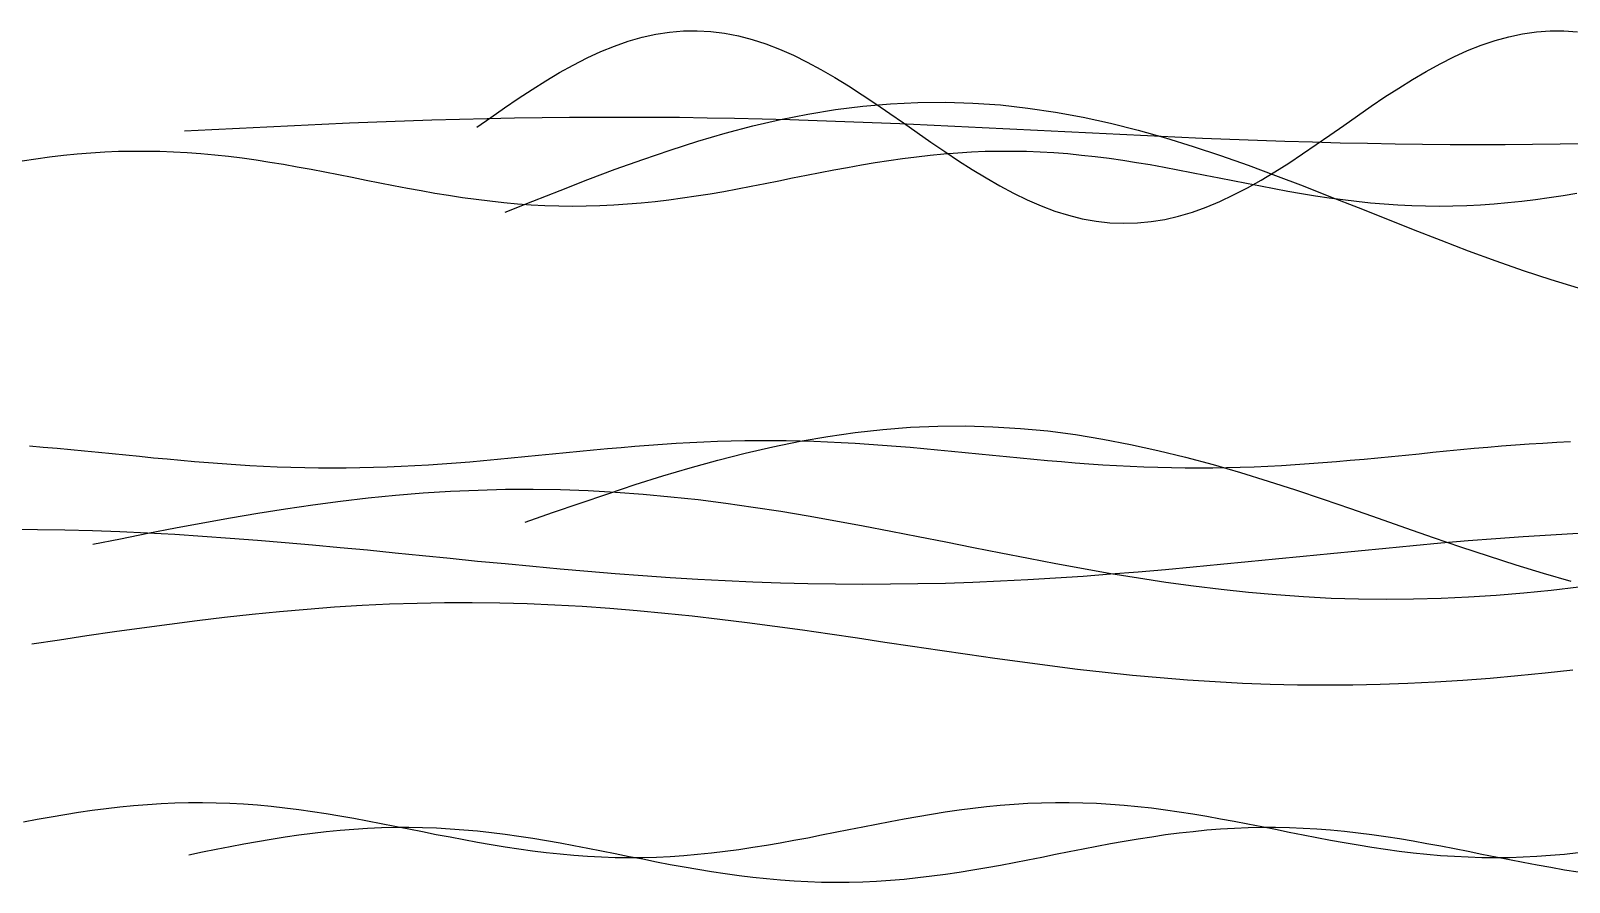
# Model space of a CAD drawing. Header units: metres. Extents: x -249 to 352, y -252 to 258.
# Drawn here: x -186.5 to -74.7, y 124.9 to 186.8 of the extents above; entities that cross this region are included whole.
import ezdxf

# ---------------------------------------------------------------- set-up
doc = ezdxf.new("R2010")
doc.units = ezdxf.units.M

msp = doc.modelspace()

# ---------------------------------------------------------------- linework, layer by layer
for p, q in [((-140.1, 186.72, -433.01), (-139.1, 186.81, -433.01)), ((-139.1, 186.81, -433.01), (-138.1, 186.82, -433.01)), ((-138.1, 186.82, -433.01), (-137.1, 186.77, -433.01)), ((-137.1, 186.77, -433.01), (-136.1, 186.64, -433.01)), ((-77.1, 186.74, -433.01), (-76.1, 186.81, -433.01)), ((-76.1, 186.81, -433.01), (-75.1, 186.82, -433.01)), ((-75.1, 186.82, -433.01), (-74.1, 186.75, -433.01)), ((-145.1, 185.31, -433.01), (-144.1, 185.71, -433.01)), ((-144.1, 185.71, -433.01), (-143.1, 186.06, -433.01)), ((-143.1, 186.06, -433.01), (-142.1, 186.35, -433.01)), ((-142.1, 186.35, -433.01), (-141.1, 186.57, -433.01)), ((-141.1, 186.57, -433.01), (-140.1, 186.72, -433.01)), ((-136.1, 186.64, -433.01), (-135.1, 186.45, -433.01)), ((-135.1, 186.45, -433.01), (-134.1, 186.19, -433.01)), ((-134.1, 186.19, -433.01), (-133.1, 185.87, -433.01)), ((-133.1, 185.87, -433.01), (-132.1, 185.48, -433.01)), ((-82.1, 185.38, -433.01), (-81.1, 185.78, -433.01)), ((-81.1, 185.78, -433.01), (-80.1, 186.12, -433.01)), ((-80.1, 186.12, -433.01), (-79.1, 186.39, -433.01)), ((-79.1, 186.39, -433.01), (-78.1, 186.6, -433.01)), ((-78.1, 186.6, -433.01), (-77.1, 186.74, -433.01)), ((-147.1, 184.33, -433.01), (-146.1, 184.85, -433.01)), ((-146.1, 184.85, -433.01), (-145.1, 185.31, -433.01)), ((-132.1, 185.48, -433.01), (-131.1, 185.04, -433.01)), ((-131.1, 185.04, -433.01), (-130.1, 184.55, -433.01)), ((-130.1, 184.55, -433.01), (-129.1, 184.01, -433.01)), ((-84.1, 184.42, -433.01), (-83.1, 184.93, -433.01)), ((-83.1, 184.93, -433.01), (-82.1, 185.38, -433.01)), ((-149.1, 183.18, -433.01), (-148.1, 183.78, -433.01)), ((-148.1, 183.78, -433.01), (-147.1, 184.33, -433.01)), ((-129.1, 184.01, -433.01), (-128.1, 183.43, -433.01)), ((-128.1, 183.43, -433.01), (-127.1, 182.82, -433.01)), ((-86.1, 183.28, -433.01), (-85.1, 183.87, -433.01)), ((-85.1, 183.87, -433.01), (-84.1, 184.42, -433.01)), ((-151.1, 181.89, -433.01), (-150.1, 182.55, -433.01)), ((-150.1, 182.55, -433.01), (-149.1, 183.18, -433.01)), ((-127.1, 182.82, -433.01), (-126.1, 182.17, -433.01)), ((-88.1, 182.01, -433.01), (-87.1, 182.66, -433.01)), ((-87.1, 182.66, -433.01), (-86.1, 183.28, -433.01)), ((-153.1, 180.52, -433.01), (-152.1, 181.22, -433.01)), ((-152.1, 181.22, -433.01), (-151.1, 181.89, -433.01)), ((-128.05, 181.09, -433.01), (-126.05, 181.34, -433.01)), ((-126.1, 182.17, -433.01), (-125.1, 181.5, -433.01)), ((-126.05, 181.34, -433.01), (-124.05, 181.52, -433.01)), ((-125.1, 181.5, -433.01), (-124.1, 180.81, -433.01)), ((-124.05, 181.52, -433.01), (-122.05, 181.61, -433.01)), ((-122.05, 181.61, -433.01), (-120.05, 181.63, -433.01)), ((-120.05, 181.63, -433.01), (-118.05, 181.57, -433.01)), ((-118.05, 181.57, -433.01), (-116.05, 181.43, -433.01)), ((-116.05, 181.43, -433.01), (-114.05, 181.2, -433.01)), ((-114.05, 181.2, -433.01), (-112.05, 180.91, -433.01)), ((-90.1, 180.64, -433.01), (-89.1, 181.33, -433.01)), ((-89.1, 181.33, -433.01), (-88.1, 182.01, -433.01)), ((-165.37, 180.03, -433.01), (-163.37, 180.12, -433.01)), ((-163.37, 180.12, -433.01), (-161.37, 180.2, -433.01)), ((-161.37, 180.2, -433.01), (-159.37, 180.27, -433.01)), ((-159.37, 180.27, -433.01), (-157.37, 180.34, -433.01)), ((-157.37, 180.34, -433.01), (-155.37, 180.4, -433.01)), ((-155.37, 180.4, -433.01), (-153.37, 180.45, -433.01)), ((-154.1, 179.82, -433.01), (-153.1, 180.52, -433.01)), ((-153.37, 180.45, -433.01), (-151.37, 180.49, -433.01)), ((-151.37, 180.49, -433.01), (-149.37, 180.52, -433.01)), ((-149.37, 180.52, -433.01), (-147.37, 180.54, -433.01)), ((-147.37, 180.54, -433.01), (-145.37, 180.55, -433.01)), ((-145.37, 180.55, -433.01), (-143.37, 180.55, -433.01)), ((-143.37, 180.55, -433.01), (-141.37, 180.55, -433.01)), ((-141.37, 180.55, -433.01), (-139.37, 180.53, -433.01)), ((-139.37, 180.53, -433.01), (-137.37, 180.5, -433.01)), ((-137.37, 180.5, -433.01), (-135.37, 180.46, -433.01)), ((-135.37, 180.46, -433.01), (-133.37, 180.42, -433.01)), ((-134.05, 179.9, -433.01), (-132.05, 180.37, -433.01)), ((-133.37, 180.42, -433.01), (-131.37, 180.36, -433.01)), ((-132.05, 180.37, -433.01), (-130.05, 180.76, -433.01)), ((-131.37, 180.36, -433.01), (-129.37, 180.3, -433.01)), ((-130.05, 180.76, -433.01), (-128.05, 181.09, -433.01)), ((-129.37, 180.3, -433.01), (-127.37, 180.23, -433.01)), ((-127.37, 180.23, -433.01), (-125.37, 180.15, -433.01)), ((-125.37, 180.15, -433.01), (-123.37, 180.07, -433.01)), ((-124.1, 180.81, -433.01), (-123.1, 180.12, -433.01)), ((-123.37, 180.07, -433.01), (-121.37, 179.98, -433.01)), ((-123.1, 180.12, -433.01), (-122.1, 179.42, -433.01)), ((-112.05, 180.91, -433.01), (-110.05, 180.54, -433.01)), ((-110.05, 180.54, -433.01), (-108.05, 180.1, -433.01)), ((-108.05, 180.1, -433.01), (-106.05, 179.6, -433.01)), ((-91.1, 179.94, -433.01), (-90.1, 180.64, -433.01)), ((-175.37, 179.55, -433.01), (-173.37, 179.65, -433.01)), ((-173.37, 179.65, -433.01), (-171.37, 179.75, -433.01)), ((-171.37, 179.75, -433.01), (-169.37, 179.85, -433.01)), ((-169.37, 179.85, -433.01), (-167.37, 179.94, -433.01)), ((-167.37, 179.94, -433.01), (-165.37, 180.03, -433.01)), ((-138.05, 178.79, -433.01), (-136.05, 179.37, -433.01)), ((-136.05, 179.37, -433.01), (-134.05, 179.9, -433.01)), ((-122.1, 179.42, -433.01), (-121.1, 178.72, -433.01)), ((-121.37, 179.98, -433.01), (-119.37, 179.89, -433.01)), ((-119.37, 179.89, -433.01), (-117.37, 179.79, -433.01)), ((-117.37, 179.79, -433.01), (-115.37, 179.7, -433.01)), ((-115.37, 179.7, -433.01), (-113.37, 179.6, -433.01)), ((-113.37, 179.6, -433.01), (-111.37, 179.5, -433.01)), ((-111.37, 179.5, -433.01), (-109.37, 179.4, -433.01)), ((-109.37, 179.4, -433.01), (-107.37, 179.3, -433.01)), ((-107.37, 179.3, -433.01), (-105.37, 179.2, -433.01)), ((-106.05, 179.6, -433.01), (-104.05, 179.04, -433.01)), ((-105.37, 179.2, -433.01), (-103.37, 179.11, -433.01)), ((-104.05, 179.04, -433.01), (-102.05, 178.42, -433.01)), ((-103.37, 179.11, -433.01), (-101.37, 179.02, -433.01)), ((-101.37, 179.02, -433.01), (-99.37, 178.94, -433.01)), ((-99.37, 178.94, -433.01), (-97.37, 178.87, -433.01)), ((-93.1, 178.55, -433.01), (-92.1, 179.24, -433.01)), ((-92.1, 179.24, -433.01), (-91.1, 179.94, -433.01)), ((-184.16, 177.77, -433.01), (-183.16, 177.87, -433.01)), ((-183.16, 177.87, -433.01), (-182.16, 177.95, -433.01)), ((-182.16, 177.95, -433.01), (-181.16, 178.01, -433.01)), ((-181.16, 178.01, -433.01), (-180.16, 178.06, -433.01)), ((-180.16, 178.06, -433.01), (-179.16, 178.08, -433.01)), ((-179.16, 178.08, -433.01), (-178.16, 178.08, -433.01)), ((-178.16, 178.08, -433.01), (-177.16, 178.07, -433.01)), ((-177.16, 178.07, -433.01), (-176.16, 178.03, -433.01)), ((-176.16, 178.03, -433.01), (-175.16, 177.98, -433.01)), ((-175.16, 177.98, -433.01), (-174.16, 177.9, -433.01)), ((-174.16, 177.9, -433.01), (-173.16, 177.81, -433.01)), ((-173.16, 177.81, -433.01), (-172.16, 177.7, -433.01)), ((-142.05, 177.47, -433.01), (-140.05, 178.15, -433.01)), ((-140.05, 178.15, -433.01), (-138.05, 178.79, -433.01)), ((-121.16, 177.78, -433.01), (-120.16, 177.88, -433.01)), ((-121.1, 178.72, -433.01), (-120.1, 178.04, -433.01)), ((-120.16, 177.88, -433.01), (-119.16, 177.96, -433.01)), ((-120.1, 178.04, -433.01), (-119.1, 177.37, -433.01)), ((-119.16, 177.96, -433.01), (-118.16, 178.02, -433.01)), ((-118.16, 178.02, -433.01), (-117.16, 178.06, -433.01)), ((-117.16, 178.06, -433.01), (-116.16, 178.08, -433.01)), ((-116.16, 178.08, -433.01), (-115.16, 178.08, -433.01)), ((-115.16, 178.08, -433.01), (-114.16, 178.06, -433.01)), ((-114.16, 178.06, -433.01), (-113.16, 178.02, -433.01)), ((-113.16, 178.02, -433.01), (-112.16, 177.97, -433.01)), ((-112.16, 177.97, -433.01), (-111.16, 177.89, -433.01)), ((-111.16, 177.89, -433.01), (-110.16, 177.79, -433.01)), ((-102.05, 178.42, -433.01), (-100.05, 177.76, -433.01)), ((-97.37, 178.87, -433.01), (-95.37, 178.8, -433.01)), ((-95.37, 178.8, -433.01), (-93.37, 178.74, -433.01)), ((-95.1, 177.21, -433.01), (-94.1, 177.87, -433.01)), ((-94.1, 177.87, -433.01), (-93.1, 178.55, -433.01)), ((-93.37, 178.74, -433.01), (-91.37, 178.68, -433.01)), ((-91.37, 178.68, -433.01), (-89.37, 178.64, -433.01)), ((-89.37, 178.64, -433.01), (-87.37, 178.6, -433.01)), ((-87.37, 178.6, -433.01), (-85.37, 178.58, -433.01)), ((-85.37, 178.58, -433.01), (-83.37, 178.56, -433.01)), ((-83.37, 178.56, -433.01), (-81.37, 178.55, -433.01)), ((-81.37, 178.55, -433.01), (-79.37, 178.56, -433.01)), ((-79.37, 178.56, -433.01), (-77.37, 178.57, -433.01)), ((-77.37, 178.57, -433.01), (-75.37, 178.6, -433.01)), ((-75.37, 178.6, -433.01), (-73.37, 178.63, -433.01)), ((-187.16, 177.37, -433.01), (-186.16, 177.52, -433.01)), ((-186.16, 177.52, -433.01), (-185.16, 177.65, -433.01)), ((-185.16, 177.65, -433.01), (-184.16, 177.77, -433.01)), ((-172.16, 177.7, -433.01), (-171.16, 177.58, -433.01)), ((-171.16, 177.58, -433.01), (-170.16, 177.44, -433.01)), ((-170.16, 177.44, -433.01), (-169.16, 177.28, -433.01)), ((-169.16, 177.28, -433.01), (-168.16, 177.12, -433.01)), ((-168.16, 177.12, -433.01), (-167.16, 176.94, -433.01)), ((-167.16, 176.94, -433.01), (-166.16, 176.75, -433.01)), ((-166.16, 176.75, -433.01), (-165.16, 176.56, -433.01)), ((-146.05, 176, -433.01), (-144.05, 176.75, -433.01)), ((-144.05, 176.75, -433.01), (-142.05, 177.47, -433.01)), ((-129.16, 176.51, -433.01), (-128.16, 176.71, -433.01)), ((-128.16, 176.71, -433.01), (-127.16, 176.89, -433.01)), ((-127.16, 176.89, -433.01), (-126.16, 177.07, -433.01)), ((-126.16, 177.07, -433.01), (-125.16, 177.24, -433.01)), ((-125.16, 177.24, -433.01), (-124.16, 177.4, -433.01)), ((-124.16, 177.4, -433.01), (-123.16, 177.54, -433.01)), ((-123.16, 177.54, -433.01), (-122.16, 177.67, -433.01)), ((-122.16, 177.67, -433.01), (-121.16, 177.78, -433.01)), ((-119.1, 177.37, -433.01), (-118.1, 176.73, -433.01)), ((-118.1, 176.73, -433.01), (-117.1, 176.12, -433.01)), ((-110.16, 177.79, -433.01), (-109.16, 177.68, -433.01)), ((-109.16, 177.68, -433.01), (-108.16, 177.55, -433.01)), ((-108.16, 177.55, -433.01), (-107.16, 177.41, -433.01)), ((-107.16, 177.41, -433.01), (-106.16, 177.25, -433.01)), ((-106.16, 177.25, -433.01), (-105.16, 177.09, -433.01)), ((-105.16, 177.09, -433.01), (-104.16, 176.91, -433.01)), ((-104.16, 176.91, -433.01), (-103.16, 176.72, -433.01)), ((-103.16, 176.72, -433.01), (-102.16, 176.53, -433.01)), ((-100.05, 177.76, -433.01), (-98.05, 177.05, -433.01)), ((-98.05, 177.05, -433.01), (-96.05, 176.31, -433.01)), ((-96.1, 176.57, -433.01), (-95.1, 177.21, -433.01)), ((-165.16, 176.56, -433.01), (-164.16, 176.37, -433.01)), ((-164.16, 176.37, -433.01), (-163.16, 176.17, -433.01)), ((-163.16, 176.17, -433.01), (-162.16, 175.97, -433.01)), ((-162.16, 175.97, -433.01), (-161.16, 175.77, -433.01)), ((-161.16, 175.77, -433.01), (-160.16, 175.57, -433.01)), ((-160.16, 175.57, -433.01), (-159.16, 175.38, -433.01)), ((-148.05, 175.22, -433.01), (-146.05, 176, -433.01)), ((-134.16, 175.53, -433.01), (-133.16, 175.72, -433.01)), ((-133.16, 175.72, -433.01), (-132.16, 175.92, -433.01)), ((-132.16, 175.92, -433.01), (-131.16, 176.12, -433.01)), ((-131.16, 176.12, -433.01), (-130.16, 176.32, -433.01)), ((-130.16, 176.32, -433.01), (-129.16, 176.51, -433.01)), ((-117.1, 176.12, -433.01), (-116.1, 175.54, -433.01)), ((-102.16, 176.53, -433.01), (-101.16, 176.33, -433.01)), ((-101.16, 176.33, -433.01), (-100.16, 176.13, -433.01)), ((-100.16, 176.13, -433.01), (-99.16, 175.93, -433.01)), ((-99.16, 175.93, -433.01), (-98.16, 175.74, -433.01)), ((-98.16, 175.74, -433.01), (-97.16, 175.54, -433.01)), ((-98.1, 175.41, -433.01), (-97.1, 175.97, -433.01)), ((-97.1, 175.97, -433.01), (-96.1, 176.57, -433.01)), ((-96.05, 176.31, -433.01), (-94.05, 175.55, -433.01)), ((-159.16, 175.38, -433.01), (-158.16, 175.2, -433.01)), ((-158.16, 175.2, -433.01), (-157.16, 175.02, -433.01)), ((-157.16, 175.02, -433.01), (-156.16, 174.86, -433.01)), ((-156.16, 174.86, -433.01), (-155.16, 174.71, -433.01)), ((-155.16, 174.71, -433.01), (-154.16, 174.57, -433.01)), ((-154.16, 174.57, -433.01), (-153.16, 174.45, -433.01)), ((-153.16, 174.45, -433.01), (-152.16, 174.34, -433.01)), ((-150.05, 174.43, -433.01), (-148.05, 175.22, -433.01)), ((-141.16, 174.42, -433.01), (-140.16, 174.54, -433.01)), ((-140.16, 174.54, -433.01), (-139.16, 174.67, -433.01)), ((-139.16, 174.67, -433.01), (-138.16, 174.82, -433.01)), ((-138.16, 174.82, -433.01), (-137.16, 174.98, -433.01)), ((-137.16, 174.98, -433.01), (-136.16, 175.15, -433.01)), ((-136.16, 175.15, -433.01), (-135.16, 175.34, -433.01)), ((-135.16, 175.34, -433.01), (-134.16, 175.53, -433.01)), ((-116.1, 175.54, -433.01), (-115.1, 175.01, -433.01)), ((-115.1, 175.01, -433.01), (-114.1, 174.53, -433.01)), ((-114.1, 174.53, -433.01), (-113.1, 174.1, -433.01)), ((-100.1, 174.42, -433.01), (-99.1, 174.89, -433.01)), ((-99.1, 174.89, -433.01), (-98.1, 175.41, -433.01)), ((-97.16, 175.54, -433.01), (-96.16, 175.35, -433.01)), ((-96.16, 175.35, -433.01), (-95.16, 175.17, -433.01)), ((-95.16, 175.17, -433.01), (-94.16, 175, -433.01)), ((-94.16, 175, -433.01), (-93.16, 174.83, -433.01)), ((-94.05, 175.55, -433.01), (-92.05, 174.76, -433.01)), ((-93.16, 174.83, -433.01), (-92.16, 174.68, -433.01)), ((-92.16, 174.68, -433.01), (-91.16, 174.55, -433.01)), ((-92.05, 174.76, -433.01), (-90.05, 173.97, -433.01)), ((-91.16, 174.55, -433.01), (-90.16, 174.43, -433.01)), ((-78.16, 174.44, -433.01), (-77.16, 174.56, -433.01)), ((-77.16, 174.56, -433.01), (-76.16, 174.7, -433.01)), ((-76.16, 174.7, -433.01), (-75.16, 174.85, -433.01)), ((-75.16, 174.85, -433.01), (-74.16, 175.01, -433.01)), ((-152.16, 174.34, -433.01), (-151.16, 174.25, -433.01)), ((-152.05, 173.63, -433.01), (-150.05, 174.43, -433.01)), ((-151.16, 174.25, -433.01), (-150.16, 174.18, -433.01)), ((-150.16, 174.18, -433.01), (-149.16, 174.13, -433.01)), ((-149.16, 174.13, -433.01), (-148.16, 174.1, -433.01)), ((-148.16, 174.1, -433.01), (-147.16, 174.08, -433.01)), ((-147.16, 174.08, -433.01), (-146.16, 174.09, -433.01)), ((-146.16, 174.09, -433.01), (-145.16, 174.12, -433.01)), ((-145.16, 174.12, -433.01), (-144.16, 174.17, -433.01)), ((-144.16, 174.17, -433.01), (-143.16, 174.23, -433.01)), ((-143.16, 174.23, -433.01), (-142.16, 174.32, -433.01)), ((-142.16, 174.32, -433.01), (-141.16, 174.42, -433.01)), ((-113.1, 174.1, -433.01), (-112.1, 173.72, -433.01)), ((-112.1, 173.72, -433.01), (-111.1, 173.41, -433.01)), ((-111.1, 173.41, -433.01), (-110.1, 173.16, -433.01)), ((-104.1, 173.11, -433.01), (-103.1, 173.34, -433.01)), ((-103.1, 173.34, -433.01), (-102.1, 173.64, -433.01)), ((-102.1, 173.64, -433.01), (-101.1, 174, -433.01)), ((-101.1, 174, -433.01), (-100.1, 174.42, -433.01)), ((-90.16, 174.43, -433.01), (-89.16, 174.32, -433.01)), ((-90.05, 173.97, -433.01), (-88.05, 173.17, -433.01)), ((-89.16, 174.32, -433.01), (-88.16, 174.24, -433.01)), ((-88.16, 174.24, -433.01), (-87.16, 174.17, -433.01)), ((-87.16, 174.17, -433.01), (-86.16, 174.12, -433.01)), ((-86.16, 174.12, -433.01), (-85.16, 174.09, -433.01)), ((-85.16, 174.09, -433.01), (-84.16, 174.08, -433.01)), ((-84.16, 174.08, -433.01), (-83.16, 174.09, -433.01)), ((-83.16, 174.09, -433.01), (-82.16, 174.13, -433.01)), ((-82.16, 174.13, -433.01), (-81.16, 174.18, -433.01)), ((-81.16, 174.18, -433.01), (-80.16, 174.25, -433.01)), ((-80.16, 174.25, -433.01), (-79.16, 174.33, -433.01)), ((-79.16, 174.33, -433.01), (-78.16, 174.44, -433.01)), ((-110.1, 173.16, -433.01), (-109.1, 172.98, -433.01)), ((-109.1, 172.98, -433.01), (-108.1, 172.87, -433.01)), ((-108.1, 172.87, -433.01), (-107.1, 172.83, -433.01)), ((-107.1, 172.83, -433.01), (-106.1, 172.85, -433.01)), ((-106.1, 172.85, -433.01), (-105.1, 172.95, -433.01)), ((-105.1, 172.95, -433.01), (-104.1, 173.11, -433.01)), ((-88.05, 173.17, -433.01), (-86.05, 172.37, -433.01)), ((-86.05, 172.37, -433.01), (-84.05, 171.59, -433.01)), ((-84.05, 171.59, -433.01), (-82.05, 170.83, -433.01)), ((-82.05, 170.83, -433.01), (-80.05, 170.09, -433.01)), ((-80.05, 170.09, -433.01), (-78.05, 169.4, -433.01)), ((-78.05, 169.4, -433.01), (-76.05, 168.74, -433.01)), ((-76.05, 168.74, -433.01), (-74.05, 168.13, -433.01)), ((-126.6, 157.63, -433.01), (-124.6, 157.85, -433.01)), ((-124.6, 157.85, -433.01), (-122.6, 158, -433.01)), ((-122.6, 158, -433.01), (-120.6, 158.08, -433.01)), ((-120.6, 158.08, -433.01), (-118.6, 158.1, -433.01)), ((-118.6, 158.1, -433.01), (-116.6, 158.04, -433.01)), ((-116.6, 158.04, -433.01), (-114.6, 157.92, -433.01)), ((-114.6, 157.92, -433.01), (-112.6, 157.73, -433.01)), ((-112.6, 157.73, -433.01), (-110.6, 157.47, -433.01)), ((-186.62, 156.65, -433.01), (-185.62, 156.56, -433.01)), ((-185.62, 156.56, -433.01), (-184.62, 156.48, -433.01)), ((-143.62, 156.54, -433.01), (-142.62, 156.63, -433.01)), ((-142.62, 156.63, -433.01), (-141.62, 156.71, -433.01)), ((-141.62, 156.71, -433.01), (-140.62, 156.78, -433.01)), ((-140.62, 156.78, -433.01), (-139.62, 156.84, -433.01)), ((-139.62, 156.84, -433.01), (-138.62, 156.9, -433.01)), ((-138.62, 156.9, -433.01), (-137.62, 156.95, -433.01)), ((-137.62, 156.95, -433.01), (-136.62, 156.99, -433.01)), ((-136.62, 156.99, -433.01), (-135.62, 157.02, -433.01)), ((-135.62, 157.02, -433.01), (-134.62, 157.04, -433.01)), ((-134.62, 157.04, -433.01), (-133.62, 157.05, -433.01)), ((-134.6, 156.12, -433.01), (-132.6, 156.58, -433.01)), ((-133.62, 157.05, -433.01), (-132.62, 157.05, -433.01)), ((-132.62, 157.05, -433.01), (-131.62, 157.04, -433.01)), ((-132.6, 156.58, -433.01), (-130.6, 156.99, -433.01)), ((-131.62, 157.04, -433.01), (-130.62, 157.02, -433.01)), ((-130.62, 157.02, -433.01), (-129.62, 156.99, -433.01)), ((-130.6, 156.99, -433.01), (-128.6, 157.34, -433.01)), ((-129.62, 156.99, -433.01), (-128.62, 156.95, -433.01)), ((-128.62, 156.95, -433.01), (-127.62, 156.9, -433.01)), ((-128.6, 157.34, -433.01), (-126.6, 157.63, -433.01)), ((-127.62, 156.9, -433.01), (-126.62, 156.85, -433.01)), ((-126.62, 156.85, -433.01), (-125.62, 156.78, -433.01)), ((-125.62, 156.78, -433.01), (-124.62, 156.71, -433.01)), ((-124.62, 156.71, -433.01), (-123.62, 156.63, -433.01)), ((-123.62, 156.63, -433.01), (-122.62, 156.55, -433.01)), ((-110.6, 157.47, -433.01), (-108.6, 157.14, -433.01)), ((-108.6, 157.14, -433.01), (-106.6, 156.76, -433.01)), ((-106.6, 156.76, -433.01), (-104.6, 156.32, -433.01)), ((-81.62, 156.47, -433.01), (-80.62, 156.56, -433.01)), ((-80.62, 156.56, -433.01), (-79.62, 156.64, -433.01)), ((-79.62, 156.64, -433.01), (-78.62, 156.72, -433.01)), ((-78.62, 156.72, -433.01), (-77.62, 156.79, -433.01)), ((-77.62, 156.79, -433.01), (-76.62, 156.85, -433.01)), ((-76.62, 156.85, -433.01), (-75.62, 156.91, -433.01)), ((-75.62, 156.91, -433.01), (-74.62, 156.96, -433.01)), ((-184.62, 156.48, -433.01), (-183.62, 156.38, -433.01)), ((-183.62, 156.38, -433.01), (-182.62, 156.29, -433.01)), ((-182.62, 156.29, -433.01), (-181.62, 156.19, -433.01)), ((-181.62, 156.19, -433.01), (-180.62, 156.09, -433.01)), ((-180.62, 156.09, -433.01), (-179.62, 155.99, -433.01)), ((-179.62, 155.99, -433.01), (-178.62, 155.89, -433.01)), ((-178.62, 155.89, -433.01), (-177.62, 155.79, -433.01)), ((-177.62, 155.79, -433.01), (-176.62, 155.7, -433.01)), ((-176.62, 155.7, -433.01), (-175.62, 155.61, -433.01)), ((-175.62, 155.61, -433.01), (-174.62, 155.52, -433.01)), ((-174.62, 155.52, -433.01), (-173.62, 155.44, -433.01)), ((-173.62, 155.44, -433.01), (-172.62, 155.36, -433.01)), ((-155.62, 155.42, -433.01), (-154.62, 155.5, -433.01)), ((-154.62, 155.5, -433.01), (-153.62, 155.58, -433.01)), ((-153.62, 155.58, -433.01), (-152.62, 155.68, -433.01)), ((-152.62, 155.68, -433.01), (-151.62, 155.77, -433.01)), ((-151.62, 155.77, -433.01), (-150.62, 155.87, -433.01)), ((-150.62, 155.87, -433.01), (-149.62, 155.97, -433.01)), ((-149.62, 155.97, -433.01), (-148.62, 156.07, -433.01)), ((-148.62, 156.07, -433.01), (-147.62, 156.17, -433.01)), ((-147.62, 156.17, -433.01), (-146.62, 156.26, -433.01)), ((-146.62, 156.26, -433.01), (-145.62, 156.36, -433.01)), ((-145.62, 156.36, -433.01), (-144.62, 156.45, -433.01)), ((-144.62, 156.45, -433.01), (-143.62, 156.54, -433.01)), ((-138.6, 155.05, -433.01), (-136.6, 155.61, -433.01)), ((-136.6, 155.61, -433.01), (-134.6, 156.12, -433.01)), ((-122.62, 156.55, -433.01), (-121.62, 156.46, -433.01)), ((-121.62, 156.46, -433.01), (-120.62, 156.37, -433.01)), ((-120.62, 156.37, -433.01), (-119.62, 156.27, -433.01)), ((-119.62, 156.27, -433.01), (-118.62, 156.17, -433.01)), ((-118.62, 156.17, -433.01), (-117.62, 156.07, -433.01)), ((-117.62, 156.07, -433.01), (-116.62, 155.97, -433.01)), ((-116.62, 155.97, -433.01), (-115.62, 155.87, -433.01)), ((-115.62, 155.87, -433.01), (-114.62, 155.78, -433.01)), ((-114.62, 155.78, -433.01), (-113.62, 155.68, -433.01)), ((-113.62, 155.68, -433.01), (-112.62, 155.59, -433.01)), ((-112.62, 155.59, -433.01), (-111.62, 155.51, -433.01)), ((-111.62, 155.51, -433.01), (-110.62, 155.42, -433.01)), ((-104.6, 156.32, -433.01), (-102.6, 155.83, -433.01)), ((-102.6, 155.83, -433.01), (-100.6, 155.29, -433.01)), ((-92.62, 155.43, -433.01), (-91.62, 155.51, -433.01)), ((-91.62, 155.51, -433.01), (-90.62, 155.6, -433.01)), ((-90.62, 155.6, -433.01), (-89.62, 155.69, -433.01)), ((-89.62, 155.69, -433.01), (-88.62, 155.79, -433.01)), ((-88.62, 155.79, -433.01), (-87.62, 155.88, -433.01)), ((-87.62, 155.88, -433.01), (-86.62, 155.98, -433.01)), ((-86.62, 155.98, -433.01), (-85.62, 156.08, -433.01)), ((-85.62, 156.08, -433.01), (-84.62, 156.18, -433.01)), ((-84.62, 156.18, -433.01), (-83.62, 156.28, -433.01)), ((-83.62, 156.28, -433.01), (-82.62, 156.38, -433.01)), ((-82.62, 156.38, -433.01), (-81.62, 156.47, -433.01)), ((-172.62, 155.36, -433.01), (-171.62, 155.29, -433.01)), ((-171.62, 155.29, -433.01), (-170.62, 155.23, -433.01)), ((-170.62, 155.23, -433.01), (-169.62, 155.18, -433.01)), ((-169.62, 155.18, -433.01), (-168.62, 155.13, -433.01)), ((-168.62, 155.13, -433.01), (-167.62, 155.1, -433.01)), ((-167.62, 155.1, -433.01), (-166.62, 155.07, -433.01)), ((-166.62, 155.07, -433.01), (-165.62, 155.06, -433.01)), ((-165.62, 155.06, -433.01), (-164.62, 155.05, -433.01)), ((-164.62, 155.05, -433.01), (-163.62, 155.05, -433.01)), ((-163.62, 155.05, -433.01), (-162.62, 155.07, -433.01)), ((-162.62, 155.07, -433.01), (-161.62, 155.09, -433.01)), ((-161.62, 155.09, -433.01), (-160.62, 155.12, -433.01)), ((-160.62, 155.12, -433.01), (-159.62, 155.17, -433.01)), ((-159.62, 155.17, -433.01), (-158.62, 155.22, -433.01)), ((-158.62, 155.22, -433.01), (-157.62, 155.28, -433.01)), ((-157.62, 155.28, -433.01), (-156.62, 155.34, -433.01)), ((-156.62, 155.34, -433.01), (-155.62, 155.42, -433.01)), ((-142.6, 153.83, -433.01), (-140.6, 154.46, -433.01)), ((-140.6, 154.46, -433.01), (-138.6, 155.05, -433.01)), ((-110.62, 155.42, -433.01), (-109.62, 155.35, -433.01)), ((-109.62, 155.35, -433.01), (-108.62, 155.28, -433.01)), ((-108.62, 155.28, -433.01), (-107.62, 155.22, -433.01)), ((-107.62, 155.22, -433.01), (-106.62, 155.17, -433.01)), ((-106.62, 155.17, -433.01), (-105.62, 155.13, -433.01)), ((-105.62, 155.13, -433.01), (-104.62, 155.09, -433.01)), ((-104.62, 155.09, -433.01), (-103.62, 155.07, -433.01)), ((-103.62, 155.07, -433.01), (-102.62, 155.05, -433.01)), ((-102.62, 155.05, -433.01), (-101.62, 155.05, -433.01)), ((-101.62, 155.05, -433.01), (-100.62, 155.05, -433.01)), ((-100.62, 155.05, -433.01), (-99.62, 155.07, -433.01)), ((-100.6, 155.29, -433.01), (-98.6, 154.71, -433.01)), ((-99.62, 155.07, -433.01), (-98.62, 155.1, -433.01)), ((-98.62, 155.1, -433.01), (-97.62, 155.13, -433.01)), ((-98.6, 154.71, -433.01), (-96.6, 154.09, -433.01)), ((-97.62, 155.13, -433.01), (-96.62, 155.17, -433.01)), ((-96.62, 155.17, -433.01), (-95.62, 155.23, -433.01)), ((-95.62, 155.23, -433.01), (-94.62, 155.29, -433.01)), ((-94.62, 155.29, -433.01), (-93.62, 155.36, -433.01)), ((-93.62, 155.36, -433.01), (-92.62, 155.43, -433.01)), ((-160.02, 153.07, -433.01), (-158.02, 153.23, -433.01)), ((-158.02, 153.23, -433.01), (-156.02, 153.36, -433.01)), ((-156.02, 153.36, -433.01), (-154.02, 153.44, -433.01)), ((-154.02, 153.44, -433.01), (-152.02, 153.49, -433.01)), ((-152.02, 153.49, -433.01), (-150.02, 153.5, -433.01)), ((-150.02, 153.5, -433.01), (-148.02, 153.47, -433.01)), ((-148.02, 153.47, -433.01), (-146.02, 153.4, -433.01)), ((-146.02, 153.4, -433.01), (-144.02, 153.29, -433.01)), ((-144.6, 153.17, -433.01), (-142.6, 153.83, -433.01)), ((-144.02, 153.29, -433.01), (-142.02, 153.14, -433.01)), ((-96.6, 154.09, -433.01), (-94.6, 153.45, -433.01)), ((-94.6, 153.45, -433.01), (-92.6, 152.78, -433.01)), ((-168.02, 152.08, -433.01), (-166.02, 152.37, -433.01)), ((-166.02, 152.37, -433.01), (-164.02, 152.64, -433.01)), ((-164.02, 152.64, -433.01), (-162.02, 152.87, -433.01)), ((-162.02, 152.87, -433.01), (-160.02, 153.07, -433.01)), ((-148.6, 151.8, -433.01), (-146.6, 152.49, -433.01)), ((-146.6, 152.49, -433.01), (-144.6, 153.17, -433.01)), ((-142.02, 153.14, -433.01), (-140.02, 152.95, -433.01)), ((-140.02, 152.95, -433.01), (-138.02, 152.74, -433.01)), ((-138.02, 152.74, -433.01), (-136.02, 152.48, -433.01)), ((-136.02, 152.48, -433.01), (-134.02, 152.2, -433.01)), ((-134.02, 152.2, -433.01), (-132.02, 151.9, -433.01)), ((-92.6, 152.78, -433.01), (-90.6, 152.09, -433.01)), ((-90.6, 152.09, -433.01), (-88.6, 151.39, -433.01)), ((-176.02, 150.68, -433.01), (-174.02, 151.06, -433.01)), ((-174.02, 151.06, -433.01), (-172.02, 151.42, -433.01)), ((-172.02, 151.42, -433.01), (-170.02, 151.76, -433.01)), ((-170.02, 151.76, -433.01), (-168.02, 152.08, -433.01)), ((-150.6, 151.1, -433.01), (-148.6, 151.8, -433.01)), ((-132.02, 151.9, -433.01), (-130.02, 151.56, -433.01)), ((-130.02, 151.56, -433.01), (-128.02, 151.21, -433.01)), ((-128.02, 151.21, -433.01), (-126.02, 150.84, -433.01)), ((-88.6, 151.39, -433.01), (-86.6, 150.69, -433.01)), ((-188.05, 150.6, -433.01), (-186.05, 150.58, -433.01)), ((-186.05, 150.58, -433.01), (-184.05, 150.55, -433.01)), ((-184.05, 150.55, -433.01), (-182.05, 150.49, -433.01)), ((-182.05, 150.49, -433.01), (-180.05, 150.42, -433.01)), ((-182.02, 149.5, -433.01), (-180.02, 149.9, -433.01)), ((-180.05, 150.42, -433.01), (-178.05, 150.33, -433.01)), ((-180.02, 149.9, -433.01), (-178.02, 150.3, -433.01)), ((-178.05, 150.33, -433.01), (-176.05, 150.22, -433.01)), ((-178.02, 150.3, -433.01), (-176.02, 150.68, -433.01)), ((-176.05, 150.22, -433.01), (-174.05, 150.09, -433.01)), ((-174.05, 150.09, -433.01), (-172.05, 149.95, -433.01)), ((-172.05, 149.95, -433.01), (-170.05, 149.8, -433.01)), ((-126.02, 150.84, -433.01), (-124.02, 150.46, -433.01)), ((-124.02, 150.46, -433.01), (-122.02, 150.07, -433.01)), ((-122.02, 150.07, -433.01), (-120.02, 149.67, -433.01)), ((-86.6, 150.69, -433.01), (-84.6, 150, -433.01)), ((-84.6, 150, -433.01), (-82.6, 149.31, -433.01)), ((-82.05, 149.76, -433.01), (-80.05, 149.91, -433.01)), ((-80.05, 149.91, -433.01), (-78.05, 150.06, -433.01)), ((-78.05, 150.06, -433.01), (-76.05, 150.19, -433.01)), ((-76.05, 150.19, -433.01), (-74.05, 150.3, -433.01)), ((-170.05, 149.8, -433.01), (-168.05, 149.63, -433.01)), ((-168.05, 149.63, -433.01), (-166.05, 149.46, -433.01)), ((-166.05, 149.46, -433.01), (-164.05, 149.27, -433.01)), ((-164.05, 149.27, -433.01), (-162.05, 149.08, -433.01)), ((-162.05, 149.08, -433.01), (-160.05, 148.88, -433.01)), ((-160.05, 148.88, -433.01), (-158.05, 148.68, -433.01)), ((-120.02, 149.67, -433.01), (-118.02, 149.27, -433.01)), ((-118.02, 149.27, -433.01), (-116.02, 148.87, -433.01)), ((-116.02, 148.87, -433.01), (-114.02, 148.48, -433.01)), ((-94.05, 148.63, -433.01), (-92.05, 148.83, -433.01)), ((-92.05, 148.83, -433.01), (-90.05, 149.03, -433.01)), ((-90.05, 149.03, -433.01), (-88.05, 149.22, -433.01)), ((-88.05, 149.22, -433.01), (-86.05, 149.41, -433.01)), ((-86.05, 149.41, -433.01), (-84.05, 149.59, -433.01)), ((-84.05, 149.59, -433.01), (-82.05, 149.76, -433.01)), ((-82.6, 149.31, -433.01), (-80.6, 148.65, -433.01)), ((-158.05, 148.68, -433.01), (-156.05, 148.48, -433.01)), ((-156.05, 148.48, -433.01), (-154.05, 148.28, -433.01)), ((-154.05, 148.28, -433.01), (-152.05, 148.09, -433.01)), ((-152.05, 148.09, -433.01), (-150.05, 147.9, -433.01)), ((-150.05, 147.9, -433.01), (-148.05, 147.72, -433.01)), ((-148.05, 147.72, -433.01), (-146.05, 147.54, -433.01)), ((-114.02, 148.48, -433.01), (-112.02, 148.1, -433.01)), ((-112.02, 148.1, -433.01), (-110.02, 147.73, -433.01)), ((-110.02, 147.73, -433.01), (-108.02, 147.38, -433.01)), ((-106.05, 147.5, -433.01), (-104.05, 147.67, -433.01)), ((-104.05, 147.67, -433.01), (-102.05, 147.85, -433.01)), ((-102.05, 147.85, -433.01), (-100.05, 148.04, -433.01)), ((-100.05, 148.04, -433.01), (-98.05, 148.24, -433.01)), ((-98.05, 148.24, -433.01), (-96.05, 148.43, -433.01)), ((-96.05, 148.43, -433.01), (-94.05, 148.63, -433.01)), ((-80.6, 148.65, -433.01), (-78.6, 148, -433.01)), ((-78.6, 148, -433.01), (-76.6, 147.39, -433.01)), ((-146.05, 147.54, -433.01), (-144.05, 147.38, -433.01)), ((-144.05, 147.38, -433.01), (-142.05, 147.22, -433.01)), ((-142.05, 147.22, -433.01), (-140.05, 147.09, -433.01)), ((-140.05, 147.09, -433.01), (-138.05, 146.96, -433.01)), ((-138.05, 146.96, -433.01), (-136.05, 146.86, -433.01)), ((-136.05, 146.86, -433.01), (-134.05, 146.77, -433.01)), ((-134.05, 146.77, -433.01), (-132.05, 146.7, -433.01)), ((-132.05, 146.7, -433.01), (-130.05, 146.65, -433.01)), ((-130.05, 146.65, -433.01), (-128.05, 146.61, -433.01)), ((-128.05, 146.61, -433.01), (-126.05, 146.6, -433.01)), ((-126.05, 146.6, -433.01), (-124.05, 146.61, -433.01)), ((-124.05, 146.61, -433.01), (-122.05, 146.64, -433.01)), ((-122.05, 146.64, -433.01), (-120.05, 146.68, -433.01)), ((-120.05, 146.68, -433.01), (-118.05, 146.75, -433.01)), ((-118.05, 146.75, -433.01), (-116.05, 146.83, -433.01)), ((-116.05, 146.83, -433.01), (-114.05, 146.94, -433.01)), ((-114.05, 146.94, -433.01), (-112.05, 147.05, -433.01)), ((-112.05, 147.05, -433.01), (-110.05, 147.19, -433.01)), ((-110.05, 147.19, -433.01), (-108.05, 147.34, -433.01)), ((-108.05, 147.34, -433.01), (-106.05, 147.5, -433.01)), ((-108.02, 147.38, -433.01), (-106.02, 147.05, -433.01)), ((-106.02, 147.05, -433.01), (-104.02, 146.75, -433.01)), ((-104.02, 146.75, -433.01), (-102.02, 146.47, -433.01)), ((-76.6, 147.39, -433.01), (-74.6, 146.82, -433.01)), ((-102.02, 146.47, -433.01), (-100.02, 146.23, -433.01)), ((-100.02, 146.23, -433.01), (-98.02, 146.02, -433.01)), ((-98.02, 146.02, -433.01), (-96.02, 145.84, -433.01)), ((-96.02, 145.84, -433.01), (-94.02, 145.7, -433.01)), ((-94.02, 145.7, -433.01), (-92.02, 145.59, -433.01)), ((-92.02, 145.59, -433.01), (-90.02, 145.53, -433.01)), ((-90.02, 145.53, -433.01), (-88.02, 145.5, -433.01)), ((-88.02, 145.5, -433.01), (-86.02, 145.52, -433.01)), ((-86.02, 145.52, -433.01), (-84.02, 145.57, -433.01)), ((-84.02, 145.57, -433.01), (-82.02, 145.67, -433.01)), ((-82.02, 145.67, -433.01), (-80.02, 145.8, -433.01)), ((-80.02, 145.8, -433.01), (-78.02, 145.97, -433.01)), ((-78.02, 145.97, -433.01), (-76.02, 146.17, -433.01)), ((-76.02, 146.17, -433.01), (-74.02, 146.41, -433.01)), ((-172.45, 144.2, -433.01), (-170.45, 144.42, -433.01)), ((-170.45, 144.42, -433.01), (-168.45, 144.61, -433.01)), ((-168.45, 144.61, -433.01), (-166.45, 144.79, -433.01)), ((-166.45, 144.79, -433.01), (-164.45, 144.94, -433.01)), ((-164.45, 144.94, -433.01), (-162.45, 145.06, -433.01)), ((-162.45, 145.06, -433.01), (-160.45, 145.16, -433.01)), ((-160.45, 145.16, -433.01), (-158.45, 145.22, -433.01)), ((-158.45, 145.22, -433.01), (-156.45, 145.26, -433.01)), ((-156.45, 145.26, -433.01), (-154.45, 145.26, -433.01)), ((-154.45, 145.26, -433.01), (-152.45, 145.24, -433.01)), ((-152.45, 145.24, -433.01), (-150.45, 145.19, -433.01)), ((-150.45, 145.19, -433.01), (-148.45, 145.1, -433.01)), ((-148.45, 145.1, -433.01), (-146.45, 144.99, -433.01)), ((-146.45, 144.99, -433.01), (-144.45, 144.85, -433.01)), ((-144.45, 144.85, -433.01), (-142.45, 144.69, -433.01)), ((-142.45, 144.69, -433.01), (-140.45, 144.5, -433.01)), ((-140.45, 144.5, -433.01), (-138.45, 144.29, -433.01)), ((-138.45, 144.29, -433.01), (-136.45, 144.06, -433.01)), ((-182.45, 142.86, -433.01), (-180.45, 143.15, -433.01)), ((-180.45, 143.15, -433.01), (-178.45, 143.43, -433.01)), ((-178.45, 143.43, -433.01), (-176.45, 143.7, -433.01)), ((-176.45, 143.7, -433.01), (-174.45, 143.96, -433.01)), ((-174.45, 143.96, -433.01), (-172.45, 144.2, -433.01)), ((-136.45, 144.06, -433.01), (-134.45, 143.81, -433.01)), ((-134.45, 143.81, -433.01), (-132.45, 143.55, -433.01)), ((-132.45, 143.55, -433.01), (-130.45, 143.27, -433.01)), ((-130.45, 143.27, -433.01), (-128.45, 142.98, -433.01)), ((-186.45, 142.26, -433.01), (-184.45, 142.56, -433.01)), ((-184.45, 142.56, -433.01), (-182.45, 142.86, -433.01)), ((-128.45, 142.98, -433.01), (-126.45, 142.69, -433.01)), ((-126.45, 142.69, -433.01), (-124.45, 142.39, -433.01)), ((-124.45, 142.39, -433.01), (-122.45, 142.09, -433.01)), ((-122.45, 142.09, -433.01), (-120.45, 141.79, -433.01)), ((-120.45, 141.79, -433.01), (-118.45, 141.5, -433.01)), ((-118.45, 141.5, -433.01), (-116.45, 141.21, -433.01)), ((-116.45, 141.21, -433.01), (-114.45, 140.94, -433.01)), ((-114.45, 140.94, -433.01), (-112.45, 140.68, -433.01)), ((-112.45, 140.68, -433.01), (-110.45, 140.43, -433.01)), ((-110.45, 140.43, -433.01), (-108.45, 140.2, -433.01)), ((-108.45, 140.2, -433.01), (-106.45, 139.99, -433.01)), ((-106.45, 139.99, -433.01), (-104.45, 139.81, -433.01)), ((-104.45, 139.81, -433.01), (-102.45, 139.65, -433.01)), ((-80.45, 139.77, -433.01), (-78.45, 139.95, -433.01)), ((-78.45, 139.95, -433.01), (-76.45, 140.15, -433.01)), ((-76.45, 140.15, -433.01), (-74.45, 140.37, -433.01)), ((-102.45, 139.65, -433.01), (-100.45, 139.52, -433.01)), ((-100.45, 139.52, -433.01), (-98.45, 139.41, -433.01)), ((-98.45, 139.41, -433.01), (-96.45, 139.33, -433.01)), ((-96.45, 139.33, -433.01), (-94.45, 139.28, -433.01)), ((-94.45, 139.28, -433.01), (-92.45, 139.27, -433.01)), ((-92.45, 139.27, -433.01), (-90.45, 139.28, -433.01)), ((-90.45, 139.28, -433.01), (-88.45, 139.32, -433.01)), ((-88.45, 139.32, -433.01), (-86.45, 139.39, -433.01)), ((-86.45, 139.39, -433.01), (-84.45, 139.49, -433.01)), ((-84.45, 139.49, -433.01), (-82.45, 139.61, -433.01)), ((-82.45, 139.61, -433.01), (-80.45, 139.77, -433.01)), ((-185.06, 129.69, -433.01), (-184.06, 129.86, -433.01)), ((-184.06, 129.86, -433.01), (-183.06, 130.02, -433.01)), ((-183.06, 130.02, -433.01), (-182.06, 130.16, -433.01)), ((-182.06, 130.16, -433.01), (-181.06, 130.3, -433.01)), ((-181.06, 130.3, -433.01), (-180.06, 130.41, -433.01)), ((-180.06, 130.41, -433.01), (-179.06, 130.51, -433.01)), ((-179.06, 130.51, -433.01), (-178.06, 130.59, -433.01)), ((-178.06, 130.59, -433.01), (-177.06, 130.66, -433.01)), ((-177.06, 130.66, -433.01), (-176.06, 130.7, -433.01)), ((-176.06, 130.7, -433.01), (-175.06, 130.72, -433.01)), ((-175.06, 130.72, -433.01), (-174.06, 130.73, -433.01)), ((-174.06, 130.73, -433.01), (-173.06, 130.71, -433.01)), ((-173.06, 130.71, -433.01), (-172.06, 130.68, -433.01)), ((-172.06, 130.68, -433.01), (-171.06, 130.62, -433.01)), ((-171.06, 130.62, -433.01), (-170.06, 130.55, -433.01)), ((-170.06, 130.55, -433.01), (-169.06, 130.46, -433.01)), ((-169.06, 130.46, -433.01), (-168.06, 130.35, -433.01)), ((-168.06, 130.35, -433.01), (-167.06, 130.22, -433.01)), ((-167.06, 130.22, -433.01), (-166.06, 130.08, -433.01)), ((-166.06, 130.08, -433.01), (-165.06, 129.93, -433.01)), ((-165.06, 129.93, -433.01), (-164.06, 129.76, -433.01)), ((-164.06, 129.76, -433.01), (-163.06, 129.58, -433.01)), ((-123.06, 129.54, -433.01), (-122.06, 129.72, -433.01)), ((-122.06, 129.72, -433.01), (-121.06, 129.89, -433.01)), ((-121.06, 129.89, -433.01), (-120.06, 130.04, -433.01)), ((-120.06, 130.04, -433.01), (-119.06, 130.19, -433.01)), ((-119.06, 130.19, -433.01), (-118.06, 130.32, -433.01)), ((-118.06, 130.32, -433.01), (-117.06, 130.43, -433.01)), ((-117.06, 130.43, -433.01), (-116.06, 130.53, -433.01)), ((-116.06, 130.53, -433.01), (-115.06, 130.61, -433.01)), ((-115.06, 130.61, -433.01), (-114.06, 130.67, -433.01)), ((-114.06, 130.67, -433.01), (-113.06, 130.71, -433.01)), ((-113.06, 130.71, -433.01), (-112.06, 130.73, -433.01)), ((-112.06, 130.73, -433.01), (-111.06, 130.73, -433.01)), ((-111.06, 130.73, -433.01), (-110.06, 130.71, -433.01)), ((-110.06, 130.71, -433.01), (-109.06, 130.67, -433.01)), ((-109.06, 130.67, -433.01), (-108.06, 130.61, -433.01)), ((-108.06, 130.61, -433.01), (-107.06, 130.53, -433.01)), ((-107.06, 130.53, -433.01), (-106.06, 130.44, -433.01)), ((-106.06, 130.44, -433.01), (-105.06, 130.33, -433.01)), ((-105.06, 130.33, -433.01), (-104.06, 130.2, -433.01)), ((-104.06, 130.2, -433.01), (-103.06, 130.06, -433.01)), ((-103.06, 130.06, -433.01), (-102.06, 129.9, -433.01)), ((-102.06, 129.9, -433.01), (-101.06, 129.73, -433.01)), ((-101.06, 129.73, -433.01), (-100.06, 129.55, -433.01)), ((-187.06, 129.32, -433.01), (-186.06, 129.51, -433.01)), ((-186.06, 129.51, -433.01), (-185.06, 129.69, -433.01)), ((-166.05, 128.5, -433.01), (-165.05, 128.61, -433.01)), ((-165.05, 128.61, -433.01), (-164.05, 128.71, -433.01)), ((-164.05, 128.71, -433.01), (-163.05, 128.79, -433.01)), ((-163.06, 129.58, -433.01), (-162.06, 129.4, -433.01)), ((-163.05, 128.79, -433.01), (-162.05, 128.86, -433.01)), ((-162.06, 129.4, -433.01), (-161.06, 129.21, -433.01)), ((-162.05, 128.86, -433.01), (-161.05, 128.9, -433.01)), ((-161.06, 129.21, -433.01), (-160.06, 129.01, -433.01)), ((-161.05, 128.9, -433.01), (-160.05, 128.93, -433.01)), ((-160.06, 129.01, -433.01), (-159.06, 128.81, -433.01)), ((-160.05, 128.93, -433.01), (-159.05, 128.93, -433.01)), ((-159.06, 128.81, -433.01), (-158.06, 128.61, -433.01)), ((-159.05, 128.93, -433.01), (-158.05, 128.91, -433.01)), ((-158.06, 128.61, -433.01), (-157.06, 128.41, -433.01)), ((-158.05, 128.91, -433.01), (-157.05, 128.88, -433.01)), ((-157.05, 128.88, -433.01), (-156.05, 128.82, -433.01)), ((-156.05, 128.82, -433.01), (-155.05, 128.75, -433.01)), ((-155.05, 128.75, -433.01), (-154.05, 128.66, -433.01)), ((-154.05, 128.66, -433.01), (-153.05, 128.55, -433.01)), ((-128.06, 128.56, -433.01), (-127.06, 128.76, -433.01)), ((-127.06, 128.76, -433.01), (-126.06, 128.96, -433.01)), ((-126.06, 128.96, -433.01), (-125.06, 129.16, -433.01)), ((-125.06, 129.16, -433.01), (-124.06, 129.35, -433.01)), ((-124.06, 129.35, -433.01), (-123.06, 129.54, -433.01)), ((-103.05, 128.52, -433.01), (-102.05, 128.63, -433.01)), ((-102.05, 128.63, -433.01), (-101.05, 128.73, -433.01)), ((-101.05, 128.73, -433.01), (-100.05, 128.81, -433.01)), ((-100.06, 129.55, -433.01), (-99.06, 129.37, -433.01)), ((-100.05, 128.81, -433.01), (-99.05, 128.87, -433.01)), ((-99.06, 129.37, -433.01), (-98.06, 129.18, -433.01)), ((-99.05, 128.87, -433.01), (-98.05, 128.91, -433.01)), ((-98.06, 129.18, -433.01), (-97.06, 128.98, -433.01)), ((-98.05, 128.91, -433.01), (-97.05, 128.93, -433.01)), ((-97.06, 128.98, -433.01), (-96.06, 128.78, -433.01)), ((-97.05, 128.93, -433.01), (-96.05, 128.93, -433.01)), ((-96.06, 128.78, -433.01), (-95.06, 128.58, -433.01)), ((-96.05, 128.93, -433.01), (-95.05, 128.91, -433.01)), ((-95.05, 128.91, -433.01), (-94.05, 128.87, -433.01)), ((-94.05, 128.87, -433.01), (-93.05, 128.81, -433.01)), ((-93.05, 128.81, -433.01), (-92.05, 128.74, -433.01)), ((-92.05, 128.74, -433.01), (-91.05, 128.64, -433.01)), ((-91.05, 128.64, -433.01), (-90.05, 128.53, -433.01)), ((-173.05, 127.33, -433.01), (-172.05, 127.52, -433.01)), ((-172.05, 127.52, -433.01), (-171.05, 127.71, -433.01)), ((-171.05, 127.71, -433.01), (-170.05, 127.89, -433.01)), ((-170.05, 127.89, -433.01), (-169.05, 128.06, -433.01)), ((-169.05, 128.06, -433.01), (-168.05, 128.22, -433.01)), ((-168.05, 128.22, -433.01), (-167.05, 128.37, -433.01)), ((-167.05, 128.37, -433.01), (-166.05, 128.5, -433.01)), ((-157.06, 128.41, -433.01), (-156.06, 128.22, -433.01)), ((-156.06, 128.22, -433.01), (-155.06, 128.03, -433.01)), ((-155.06, 128.03, -433.01), (-154.06, 127.84, -433.01)), ((-154.06, 127.84, -433.01), (-153.06, 127.67, -433.01)), ((-153.06, 127.67, -433.01), (-152.06, 127.51, -433.01)), ((-153.05, 128.55, -433.01), (-152.05, 128.42, -433.01)), ((-152.06, 127.51, -433.01), (-151.06, 127.35, -433.01)), ((-152.05, 128.42, -433.01), (-151.05, 128.28, -433.01)), ((-151.05, 128.28, -433.01), (-150.05, 128.13, -433.01)), ((-150.05, 128.13, -433.01), (-149.05, 127.96, -433.01)), ((-149.05, 127.96, -433.01), (-148.05, 127.79, -433.01)), ((-148.05, 127.79, -433.01), (-147.05, 127.6, -433.01)), ((-147.05, 127.6, -433.01), (-146.05, 127.41, -433.01)), ((-134.06, 127.47, -433.01), (-133.06, 127.63, -433.01)), ((-133.06, 127.63, -433.01), (-132.06, 127.8, -433.01)), ((-132.06, 127.8, -433.01), (-131.06, 127.98, -433.01)), ((-131.06, 127.98, -433.01), (-130.06, 128.17, -433.01)), ((-130.06, 128.17, -433.01), (-129.06, 128.37, -433.01)), ((-129.06, 128.37, -433.01), (-128.06, 128.56, -433.01)), ((-110.05, 127.36, -433.01), (-109.05, 127.55, -433.01)), ((-109.05, 127.55, -433.01), (-108.05, 127.74, -433.01)), ((-108.05, 127.74, -433.01), (-107.05, 127.92, -433.01)), ((-107.05, 127.92, -433.01), (-106.05, 128.09, -433.01)), ((-106.05, 128.09, -433.01), (-105.05, 128.24, -433.01)), ((-105.05, 128.24, -433.01), (-104.05, 128.39, -433.01)), ((-104.05, 128.39, -433.01), (-103.05, 128.52, -433.01)), ((-95.06, 128.58, -433.01), (-94.06, 128.38, -433.01)), ((-94.06, 128.38, -433.01), (-93.06, 128.19, -433.01)), ((-93.06, 128.19, -433.01), (-92.06, 128, -433.01)), ((-92.06, 128, -433.01), (-91.06, 127.81, -433.01)), ((-91.06, 127.81, -433.01), (-90.06, 127.64, -433.01)), ((-90.06, 127.64, -433.01), (-89.06, 127.48, -433.01)), ((-90.05, 128.53, -433.01), (-89.05, 128.4, -433.01)), ((-89.06, 127.48, -433.01), (-88.06, 127.33, -433.01)), ((-89.05, 128.4, -433.01), (-88.05, 128.26, -433.01)), ((-88.05, 128.26, -433.01), (-87.05, 128.1, -433.01)), ((-87.05, 128.1, -433.01), (-86.05, 127.93, -433.01)), ((-86.05, 127.93, -433.01), (-85.05, 127.75, -433.01)), ((-85.05, 127.75, -433.01), (-84.05, 127.57, -433.01)), ((-84.05, 127.57, -433.01), (-83.05, 127.38, -433.01)), ((-175.05, 126.93, -433.01), (-174.05, 127.13, -433.01)), ((-174.05, 127.13, -433.01), (-173.05, 127.33, -433.01)), ((-151.06, 127.35, -433.01), (-150.06, 127.22, -433.01)), ((-150.06, 127.22, -433.01), (-149.06, 127.09, -433.01)), ((-149.06, 127.09, -433.01), (-148.06, 126.99, -433.01)), ((-148.06, 126.99, -433.01), (-147.06, 126.9, -433.01)), ((-147.06, 126.9, -433.01), (-146.06, 126.83, -433.01)), ((-146.06, 126.83, -433.01), (-145.06, 126.77, -433.01)), ((-146.05, 127.41, -433.01), (-145.05, 127.21, -433.01)), ((-145.06, 126.77, -433.01), (-144.06, 126.74, -433.01)), ((-145.05, 127.21, -433.01), (-144.05, 127.01, -433.01)), ((-144.06, 126.74, -433.01), (-143.06, 126.73, -433.01)), ((-144.05, 127.01, -433.01), (-143.05, 126.81, -433.01)), ((-143.06, 126.73, -433.01), (-142.06, 126.74, -433.01)), ((-143.05, 126.81, -433.01), (-142.05, 126.62, -433.01)), ((-142.06, 126.74, -433.01), (-141.06, 126.76, -433.01)), ((-142.05, 126.62, -433.01), (-141.05, 126.42, -433.01)), ((-141.06, 126.76, -433.01), (-140.06, 126.81, -433.01)), ((-141.05, 126.42, -433.01), (-140.05, 126.23, -433.01)), ((-140.06, 126.81, -433.01), (-139.06, 126.88, -433.01)), ((-139.06, 126.88, -433.01), (-138.06, 126.96, -433.01)), ((-138.06, 126.96, -433.01), (-137.06, 127.07, -433.01)), ((-137.06, 127.07, -433.01), (-136.06, 127.18, -433.01)), ((-136.06, 127.18, -433.01), (-135.06, 127.32, -433.01)), ((-135.06, 127.32, -433.01), (-134.06, 127.47, -433.01)), ((-116.05, 126.18, -433.01), (-115.05, 126.37, -433.01)), ((-115.05, 126.37, -433.01), (-114.05, 126.57, -433.01)), ((-114.05, 126.57, -433.01), (-113.05, 126.76, -433.01)), ((-113.05, 126.76, -433.01), (-112.05, 126.96, -433.01)), ((-112.05, 126.96, -433.01), (-111.05, 127.16, -433.01)), ((-111.05, 127.16, -433.01), (-110.05, 127.36, -433.01)), ((-88.06, 127.33, -433.01), (-87.06, 127.19, -433.01)), ((-87.06, 127.19, -433.01), (-86.06, 127.07, -433.01)), ((-86.06, 127.07, -433.01), (-85.06, 126.97, -433.01)), ((-85.06, 126.97, -433.01), (-84.06, 126.88, -433.01)), ((-84.06, 126.88, -433.01), (-83.06, 126.82, -433.01)), ((-83.06, 126.82, -433.01), (-82.06, 126.77, -433.01)), ((-83.05, 127.38, -433.01), (-82.05, 127.18, -433.01)), ((-82.06, 126.77, -433.01), (-81.06, 126.74, -433.01)), ((-82.05, 127.18, -433.01), (-81.05, 126.98, -433.01)), ((-81.06, 126.74, -433.01), (-80.06, 126.73, -433.01)), ((-81.05, 126.98, -433.01), (-80.05, 126.78, -433.01)), ((-80.06, 126.73, -433.01), (-79.06, 126.74, -433.01)), ((-80.05, 126.78, -433.01), (-79.05, 126.58, -433.01)), ((-79.06, 126.74, -433.01), (-78.06, 126.77, -433.01)), ((-79.05, 126.58, -433.01), (-78.05, 126.39, -433.01)), ((-78.06, 126.77, -433.01), (-77.06, 126.82, -433.01)), ((-78.05, 126.39, -433.01), (-77.05, 126.2, -433.01)), ((-77.06, 126.82, -433.01), (-76.06, 126.89, -433.01)), ((-76.06, 126.89, -433.01), (-75.06, 126.98, -433.01)), ((-75.06, 126.98, -433.01), (-74.06, 127.08, -433.01)), ((-140.05, 126.23, -433.01), (-139.05, 126.05, -433.01)), ((-139.05, 126.05, -433.01), (-138.05, 125.87, -433.01)), ((-138.05, 125.87, -433.01), (-137.05, 125.71, -433.01)), ((-137.05, 125.71, -433.01), (-136.05, 125.56, -433.01)), ((-136.05, 125.56, -433.01), (-135.05, 125.42, -433.01)), ((-135.05, 125.42, -433.01), (-134.05, 125.29, -433.01)), ((-134.05, 125.29, -433.01), (-133.05, 125.19, -433.01)), ((-123.05, 125.16, -433.01), (-122.05, 125.27, -433.01)), ((-122.05, 125.27, -433.01), (-121.05, 125.39, -433.01)), ((-121.05, 125.39, -433.01), (-120.05, 125.52, -433.01)), ((-120.05, 125.52, -433.01), (-119.05, 125.67, -433.01)), ((-119.05, 125.67, -433.01), (-118.05, 125.83, -433.01)), ((-118.05, 125.83, -433.01), (-117.05, 126, -433.01)), ((-117.05, 126, -433.01), (-116.05, 126.18, -433.01)), ((-77.05, 126.2, -433.01), (-76.05, 126.02, -433.01)), ((-76.05, 126.02, -433.01), (-75.05, 125.84, -433.01)), ((-75.05, 125.84, -433.01), (-74.05, 125.68, -433.01)), ((-133.05, 125.19, -433.01), (-132.05, 125.1, -433.01)), ((-132.05, 125.1, -433.01), (-131.05, 125.03, -433.01)), ((-131.05, 125.03, -433.01), (-130.05, 124.98, -433.01)), ((-130.05, 124.98, -433.01), (-129.05, 124.94, -433.01)), ((-129.05, 124.94, -433.01), (-128.05, 124.93, -433.01)), ((-128.05, 124.93, -433.01), (-127.05, 124.94, -433.01)), ((-127.05, 124.94, -433.01), (-126.05, 124.97, -433.01)), ((-126.05, 124.97, -433.01), (-125.05, 125.01, -433.01)), ((-125.05, 125.01, -433.01), (-124.05, 125.08, -433.01)), ((-124.05, 125.08, -433.01), (-123.05, 125.16, -433.01))]:
    msp.add_line(p, q)

doc.saveas('drawing.dxf')
